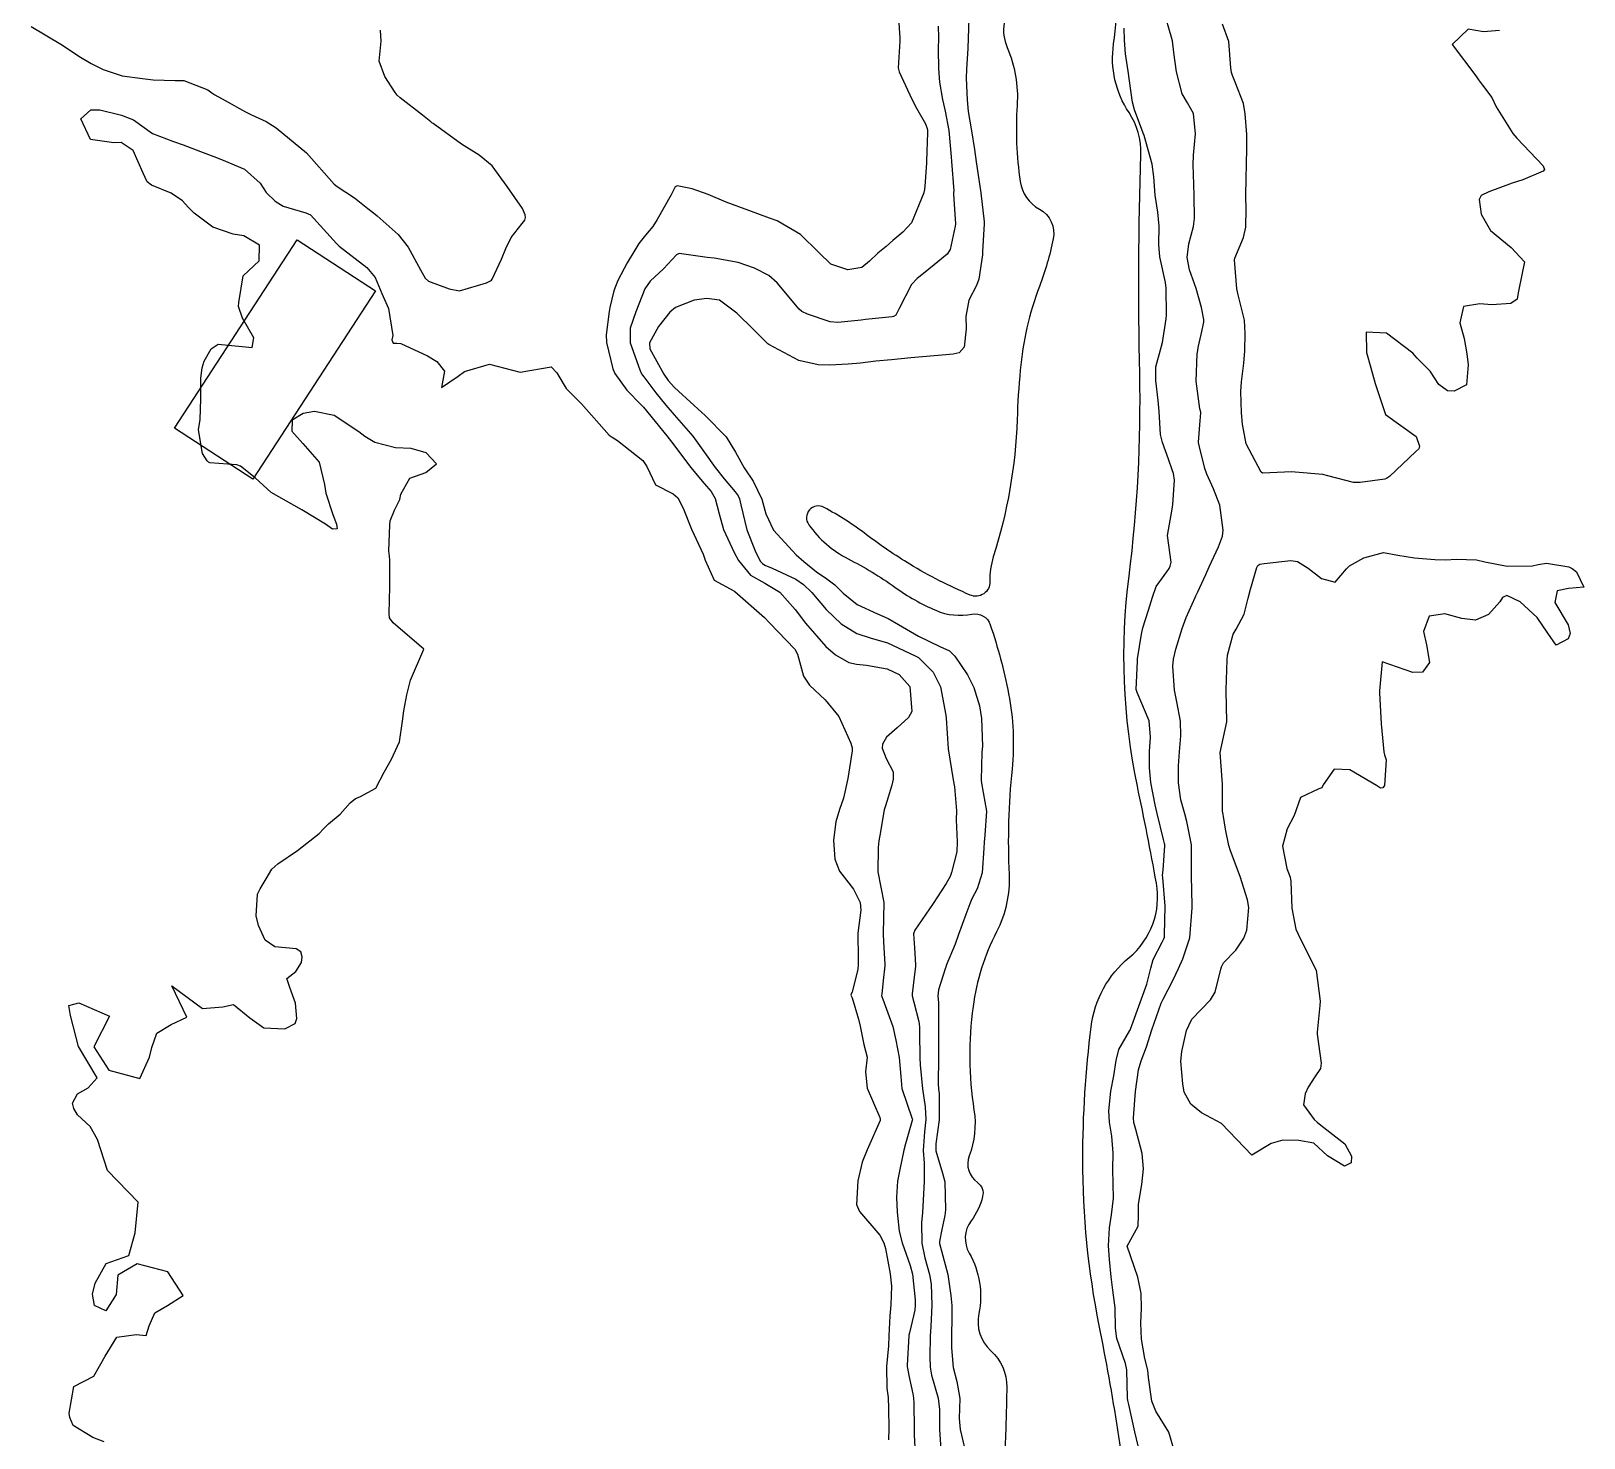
# Model space of a CAD drawing. Header units: metres. Extents: x 318500 to 325275, y 7408834 to 7428799.
# Drawn here: x 321528.4 to 321628.9, y 7416134.2 to 7416225.2 of the extents above; entities that cross this region are included whole.
import ezdxf

# ---------------------------------------------------------------- set-up
doc = ezdxf.new("R2010")
doc.units = ezdxf.units.M
doc.header["$MEASUREMENT"] = 0
for name, color, linetype in [('Curvas de Nivel 1m', 11, 'Continuous'), ('Curvas de Nivel 5m', 15, 'Continuous'), ('Edificações', 30, 'Continuous'), ('Hidrografia', 140, 'Continuous')]:
    doc.layers.add(name, color=color, linetype=linetype)

msp = doc.modelspace()

# ---------------------------------------------------------------- linework, layer by layer
at = {"layer": 'Curvas de Nivel 1m', "flags": 128}
for points, elevation in [([(321584.48, 7416226.82), (321584.59, 7416225.06), (321584.61, 7416224.82), (321584.61, 7416224.55), (321584.51, 7416222.82), (321584.56, 7416222.57), (321585.38, 7416220.8), (321585.7, 7416220.22), (321586.27, 7416219.2), (321586.38, 7416218.9), (321586.41, 7416218.79), (321586.41, 7416218.64), (321586.34, 7416216.79), (321586.34, 7416216.69), (321586.22, 7416215.15), (321586.18, 7416214.82), (321586.17, 7416214.79), (321586.16, 7416214.74), (321585.36, 7416212.8), (321584.8, 7416212.19), (321584.17, 7416211.65), (321583.73, 7416211.26), (321583.19, 7416210.83), (321582.65, 7416210.33), (321582.15, 7416209.92), (321581.24, 7416209.76), (321580.15, 7416210.13), (321579.37, 7416210.88), (321578.18, 7416212.05), (321576.67, 7416212.92), (321576.19, 7416213.1), (321574.84, 7416213.59), (321574.2, 7416213.83), (321573.38, 7416214.14), (321572.21, 7416214.63), (321571.18, 7416214.99), (321570.21, 7416215.19), (321570.08, 7416215.13), (321570.01, 7416215), (321569.82, 7416214.62), (321568.92, 7416213.02), (321568.64, 7416212.57), (321568.17, 7416212), (321567.73, 7416211.47), (321567.47, 7416211.04), (321566.97, 7416210.22), (321566.36, 7416209.06), (321566.12, 7416208.39), (321565.85, 7416207.33), (321565.8, 7416207.06), (321565.61, 7416205.55), (321565.64, 7416205.06), (321566.05, 7416203.36), (321566.18, 7416203.06), (321566.96, 7416201.97), (321567.89, 7416201.03), (321568.03, 7416200.88), (321569.55, 7416199.01), (321569.99, 7416198.44), (321571.08, 7416196.99), (321571.96, 7416195.93), (321572.4, 7416195.42), (321572.67, 7416194.97), (321572.93, 7416193.97), (321573.21, 7416192.96), (321573.9, 7416191.47), (321574.18, 7416190.95), (321574.96, 7416190.01), (321575.88, 7416189.49), (321576.86, 7416188.91), (321577.85, 7416187.79), (321578.51, 7416186.89), (321579.82, 7416185.4), (321580.45, 7416184.86), (321581.32, 7416184.36), (321581.8, 7416184.24), (321582.45, 7416184.18), (321583.8, 7416183.95), (321584.57, 7416183.58), (321585.27, 7416182.8), (321585.38, 7416181.18), (321585.18, 7416180.8), (321584.44, 7416180.12), (321583.74, 7416179.52), (321583.49, 7416179.07), (321583.48, 7416178.82), (321583.72, 7416178.15), (321584.19, 7416177.29), (321584.19, 7416176.81), (321584.1, 7416176.42), (321583.68, 7416175.09), (321583.62, 7416174.88), (321583.61, 7416174.82), (321583.31, 7416173.17), (321583.26, 7416172.82), (321583.21, 7416172.39), (321583.18, 7416170.82), (321583.58, 7416168.83), (321583.58, 7416168.81), (321583.54, 7416166.84), (321583.54, 7416166.81), (321583.53, 7416166.78), (321583.56, 7416166.28), (321583.64, 7416164.81), (321583.64, 7416164.72), (321583.53, 7416163.78), (321583.44, 7416162.9), (321583.43, 7416162.81), (321583.45, 7416162.74), (321583.52, 7416162.57), (321584.15, 7416160.8), (321584.36, 7416159.93), (321584.58, 7416158.8), (321584.67, 7416157.58), (321584.74, 7416156.8), (321585.42, 7416154.83), (321585.43, 7416154.8), (321585.42, 7416154.73), (321584.97, 7416153.22), (321584.88, 7416152.8), (321584.61, 7416151.55), (321584.46, 7416150.8), (321584.39, 7416149.76), (321584.44, 7416148.8), (321584.56, 7416147.56), (321584.76, 7416146.8), (321585.29, 7416145.35), (321585.43, 7416144.79), (321585.6, 7416143.12), (321585.61, 7416142.78), (321585.58, 7416142.46), (321585.23, 7416140.98), (321585.19, 7416140.83), (321585.19, 7416140.79), (321585.09, 7416138.9), (321585.09, 7416138.79), (321585.1, 7416138.69), (321585.19, 7416138.22), (321585.45, 7416137.05), (321585.5, 7416136.79), (321585.52, 7416136.43), (321585.53, 7416134.78), (321585.54, 7416134.39), (321585.62, 7416132.78)], 722), ([(321602.38, 7416133.31), (321602.01, 7416134.56), (321601.17, 7416135.91), (321600.91, 7416136.57), (321600.71, 7416138.09), (321600.65, 7416138.58), (321600.47, 7416139.32), (321600.24, 7416140.58), (321600.21, 7416141.62), (321600.25, 7416142.59), (321600.22, 7416143.54), (321600.01, 7416144.59), (321599.31, 7416146.6), (321600.04, 7416147.88), (321600.05, 7416148.59), (321600.06, 7416149.31), (321600.26, 7416150.59), (321600.37, 7416151.59), (321600.3, 7416152.59), (321599.87, 7416154.14), (321599.74, 7416154.6), (321599.73, 7416154.9), (321599.86, 7416156.59), (321600.05, 7416158), (321600.22, 7416158.59), (321600.57, 7416159.49), (321600.92, 7416160.58), (321601.52, 7416162.32), (321601.65, 7416162.58), (321602.29, 7416163.82), (321602.64, 7416164.56), (321602.93, 7416165.19), (321603.38, 7416166.55), (321603.53, 7416168.48), (321603.53, 7416168.55), (321603.53, 7416168.63), (321603.49, 7416170.55), (321603.49, 7416170.69), (321603.48, 7416172.55), (321603.18, 7416174.06), (321603.04, 7416174.56), (321602.8, 7416175.46), (321602.63, 7416176.57), (321602.64, 7416177.66), (321602.7, 7416178.57), (321602.79, 7416179.6), (321602.78, 7416180.56), (321602.53, 7416181.82), (321602.38, 7416182.57), (321602.27, 7416184.11), (321602.31, 7416184.57), (321602.47, 7416185.21), (321602.87, 7416186.56), (321603.14, 7416187.27), (321603.71, 7416188.55), (321603.76, 7416188.67), (321603.88, 7416188.92), (321604.4, 7416190.04), (321604.63, 7416190.54), (321605.22, 7416191.84), (321605.49, 7416192.53), (321605.54, 7416192.91), (321605.31, 7416194.53), (321604.9, 7416195.6), (321604.47, 7416196.54), (321604.35, 7416196.91), (321604, 7416198.31), (321603.95, 7416198.5), (321603.94, 7416198.55), (321603.93, 7416198.62), (321604.02, 7416199.73), (321604.08, 7416200.5), (321604.08, 7416200.55), (321604.03, 7416200.77), (321603.79, 7416202.55), (321603.84, 7416204.32), (321603.88, 7416204.55), (321603.91, 7416204.73), (321604.1, 7416205.58), (321604.27, 7416206.38), (321604.27, 7416206.55), (321604.12, 7416207.33), (321603.79, 7416208.56), (321603.36, 7416209.77), (321603.2, 7416210.56), (321603.3, 7416211.44), (321603.61, 7416212.56), (321603.67, 7416213.08), (321603.65, 7416214.56), (321603.61, 7416215.94), (321603.59, 7416216.56), (321603.62, 7416217.18), (321603.75, 7416218.56), (321603.6, 7416219.87), (321603.22, 7416220.57), (321602.88, 7416221.15), (321602.52, 7416222.58), (321602.34, 7416223.81), (321602.25, 7416224.58), (321602.21, 7416224.72), (321601.68, 7416226.59)], 721), ([(321528.41, 7416225.5), (321530.33, 7416224.35), (321531.61, 7416223.52), (321532.31, 7416223.1), (321533.08, 7416222.73), (321534.3, 7416222.32), (321535.63, 7416222.13), (321536.3, 7416222.06), (321537.73, 7416222.01), (321538.3, 7416222), (321539.84, 7416221.41), (321540.11, 7416221.22), (321540.29, 7416221.09), (321540.97, 7416220.71), (321542.28, 7416219.98), (321542.68, 7416219.78), (321543.62, 7416219.36), (321544.26, 7416218.95), (321546.24, 7416217.32), (321548.03, 7416215.3), (321548.21, 7416215.16), (321549.34, 7416214.42), (321550.19, 7416213.73), (321550.45, 7416213.53), (321550.81, 7416213.26), (321552.17, 7416212.05), (321552.81, 7416211.23), (321553.6, 7416209.76), (321553.91, 7416209.22), (321554.13, 7416209.02), (321555.45, 7416208.53), (321556.12, 7416208.41), (321557.87, 7416208.91), (321558.13, 7416209.04), (321558.19, 7416209.09), (321558.23, 7416209.16), (321558.85, 7416210.46), (321559.13, 7416211.15), (321559.46, 7416211.86), (321560.18, 7416212.76), (321560.36, 7416212.97), (321560.4, 7416213.14), (321560.38, 7416213.32), (321560.2, 7416213.73), (321559.22, 7416215.15), (321558.23, 7416216.48), (321557.4, 7416217.17), (321556.25, 7416217.88), (321554.43, 7416219.22), (321554.34, 7416219.28), (321554.27, 7416219.33), (321553.74, 7416219.76), (321552.29, 7416220.89), (321552.1, 7416221.06), (321551.96, 7416221.24), (321551.3, 7416222.26), (321550.93, 7416223.26), (321551.05, 7416224.55), (321551.02, 7416225.26)], 722), ([(321587.1, 7416225.52), (321587.11, 7416224.78), (321587.09, 7416224.02), (321587.11, 7416222.78), (321587.18, 7416221.91), (321587.37, 7416220.77), (321587.54, 7416220.03), (321587.78, 7416218.77), (321587.94, 7416217.07), (321587.95, 7416216.76), (321588.1, 7416214.88), (321588.09, 7416214.76), (321588.09, 7416214.65), (321588.19, 7416213.03), (321588.21, 7416212.76), (321588.21, 7416212.74), (321588.19, 7416212.59), (321587.86, 7416211.07), (321587.67, 7416210.77), (321586.84, 7416210.09), (321586.14, 7416209.53), (321585.73, 7416209.2), (321585.36, 7416208.8), (321584.56, 7416207.26), (321584.36, 7416206.82), (321584.2, 7416206.73), (321584.11, 7416206.71), (321582.4, 7416206.54), (321582.11, 7416206.51), (321580.6, 7416206.36), (321580.1, 7416206.4), (321578.64, 7416206.89), (321578.28, 7416207.07), (321578.11, 7416207.21), (321576.68, 7416208.91), (321576.14, 7416209.4), (321575.21, 7416209.87), (321574.15, 7416210.24), (321572.61, 7416210.52), (321572.15, 7416210.56), (321570.34, 7416210.82), (321570.16, 7416210.74), (321569.33, 7416209.82), (321568.46, 7416209.03), (321568.12, 7416208.52), (321567.53, 7416207.04), (321567.16, 7416205.98), (321567.16, 7416205.04), (321567.79, 7416203.3), (321567.9, 7416203.03), (321567.96, 7416202.94), (321568.05, 7416202.83), (321568.83, 7416201.81), (321569.47, 7416201.01), (321570.02, 7416200.38), (321571.22, 7416198.99), (321571.98, 7416197.94), (321572.66, 7416196.97), (321573.24, 7416196.24), (321573.95, 7416195.39), (321574.15, 7416195.14), (321574.25, 7416194.95), (321574.33, 7416194.56), (321574.71, 7416192.94), (321575.25, 7416191.58), (321575.58, 7416190.92), (321575.72, 7416190.76), (321575.89, 7416190.66), (321576.35, 7416190.45), (321577.88, 7416189.74), (321578.39, 7416189.41), (321578.91, 7416188.88), (321579.85, 7416187.78), (321580.82, 7416186.86), (321581.83, 7416186.23), (321582.7, 7416185.96), (321583.82, 7416185.62), (321585.61, 7416184.79), (321585.74, 7416184.72), (321585.81, 7416184.67), (321586.76, 7416183.74), (321587.24, 7416182.77), (321587.59, 7416180.94), (321587.61, 7416180.76), (321587.73, 7416178.76), (321588.07, 7416176.76), (321588.15, 7416176.31), (321588.28, 7416174.75), (321588.26, 7416174.17), (321588.32, 7416172.75), (321588.3, 7416172.1), (321587.95, 7416170.76), (321587.86, 7416170.52), (321587.62, 7416170.05), (321586.76, 7416168.77), (321585.58, 7416167.03), (321585.51, 7416166.86), (321585.5, 7416166.79), (321585.57, 7416165.9), (321585.63, 7416164.79), (321585.63, 7416164.71), (321585.54, 7416164), (321585.4, 7416162.92), (321585.41, 7416162.79), (321585.52, 7416162.39), (321585.85, 7416161.13), (321585.88, 7416160.78), (321585.88, 7416160.39), (321585.91, 7416158.78), (321585.92, 7416158.32), (321586.07, 7416156.78), (321586.26, 7416155.61), (321586.3, 7416154.78), (321586.2, 7416153.99), (321586.13, 7416152.78), (321586.18, 7416151.97), (321586.19, 7416150.78), (321586.13, 7416149.56), (321586.07, 7416148.78), (321586.01, 7416148.1), (321586.03, 7416146.78), (321586.23, 7416145.84), (321586.53, 7416144.77), (321586.63, 7416144.13), (321586.68, 7416142.77), (321586.62, 7416141.39), (321586.57, 7416140.77), (321586.55, 7416139.43), (321586.58, 7416138.77), (321586.67, 7416138.25), (321587.09, 7416136.76), (321587.17, 7416136.03), (321587.18, 7416134.76), (321587.18, 7416134.73), (321587.3, 7416132.76)], 721), ([(321623.4, 7416225.25), (321622.36, 7416225.16), (321621.37, 7416225.32), (321620.35, 7416224.34), (321621.88, 7416222.32), (321622.05, 7416222.05), (321622.31, 7416221.7), (321622.9, 7416220.9), (321623.19, 7416220.3), (321624.27, 7416218.57), (321624.52, 7416218.28), (321626.24, 7416216.49), (321626.32, 7416216.26), (321626.24, 7416216.15), (321624.92, 7416215.59), (321624.23, 7416215.37), (321622.72, 7416214.8), (321622.22, 7416214.56), (321622.1, 7416214.31), (321622.21, 7416213.36), (321622.82, 7416212.3), (321624.17, 7416211.21), (321625.02, 7416210.27), (321624.88, 7416209.55), (321624.62, 7416208.28), (321624.55, 7416207.86), (321624.13, 7416207.59), (321622.92, 7416207.5), (321622.13, 7416207.56), (321621.07, 7416207.38), (321620.84, 7416206.33), (321621.11, 7416205.31), (321621.3, 7416204.32), (321621.37, 7416203.62), (321621.28, 7416202.32), (321620.48, 7416201.9), (321620.05, 7416201.94), (321619.49, 7416202.35), (321618.92, 7416203.2), (321618.08, 7416204.04), (321617.92, 7416204.21), (321617.8, 7416204.36), (321616.1, 7416205.67), (321614.78, 7416205.73), (321614.8, 7416204.41), (321615.08, 7416203.41), (321615.36, 7416202.4), (321616.03, 7416200.39), (321618.01, 7416198.98), (321618.24, 7416198.36), (321618.19, 7416198.17), (321618, 7416198.01), (321616.28, 7416196.39), (321616.1, 7416196.26), (321615.98, 7416196.22), (321614.39, 7416195.99), (321613.97, 7416196.01), (321612.29, 7416196.44), (321611.98, 7416196.51), (321610.19, 7416196.67), (321609.98, 7416196.68), (321608.08, 7416196.6), (321607.98, 7416196.66), (321607.02, 7416198.51), (321606.77, 7416199.77), (321606.72, 7416200.51), (321606.68, 7416201.89), (321606.72, 7416202.51), (321606.87, 7416203.72), (321606.94, 7416204.51), (321606.96, 7416205.64), (321606.92, 7416206.51), (321606.5, 7416208.15), (321606.42, 7416208.52), (321606.27, 7416210.41), (321606.29, 7416210.52), (321606.84, 7416211.85), (321607, 7416212.51), (321607.01, 7416213.71), (321606.99, 7416214.51), (321607.02, 7416215.73), (321607.03, 7416216.51), (321607.07, 7416217.7), (321607.06, 7416218.51), (321606.95, 7416219.85), (321606.84, 7416220.51), (321606.31, 7416221.91), (321606.13, 7416222.33), (321606.06, 7416222.52), (321606.02, 7416222.83), (321605.89, 7416224.53), (321605.48, 7416225.65)], 722), ([(321533.13, 7416133.93), (321532.41, 7416134.21), (321531.14, 7416135), (321530.91, 7416135.51), (321530.88, 7416135.79), (321531.17, 7416137.51), (321532.48, 7416138.19), (321533.2, 7416139.48), (321533.97, 7416140.71), (321535.22, 7416140.87), (321535.85, 7416140.82), (321536.06, 7416141.44), (321536.41, 7416142.27), (321537.24, 7416142.76), (321538.25, 7416143.41), (321537.27, 7416144.93), (321535.28, 7416145.45), (321534.02, 7416144.72), (321533.92, 7416143.47), (321533.24, 7416142.41), (321532.51, 7416142.76), (321532.38, 7416143.49), (321532.55, 7416144.2), (321533.28, 7416145.48), (321534.74, 7416146), (321535.14, 7416147.45), (321535.33, 7416149.45), (321533.36, 7416151.48), (321532.72, 7416153.49), (321532.23, 7416154.33), (321531.41, 7416155.1), (321531.18, 7416155.51), (321531.09, 7416155.84), (321531.42, 7416156.44), (321532.1, 7416156.83), (321532.69, 7416157.49), (321531.47, 7416159.51), (321530.96, 7416161.52), (321530.86, 7416162.16), (321531.5, 7416162.34), (321533.49, 7416161.48), (321532.47, 7416159.5), (321533.45, 7416157.98), (321535.44, 7416157.45), (321536.08, 7416158.82), (321536.23, 7416159.44), (321536.55, 7416160.37), (321537.48, 7416160.93), (321538.49, 7416161.41), (321537.52, 7416163.43), (321539.5, 7416161.98), (321540.82, 7416162.07), (321541.5, 7416162.22), (321542.56, 7416161.36), (321543.48, 7416160.71), (321544.82, 7416160.66), (321545.49, 7416160.99), (321545.6, 7416161.32), (321545.51, 7416162.32), (321545.16, 7416163.33), (321544.95, 7416163.91), (321545.54, 7416164.37), (321545.91, 7416164.95), (321545.96, 7416165.31), (321545.87, 7416165.63), (321545.56, 7416165.84), (321544.19, 7416165.97), (321543.56, 7416166.4), (321543.12, 7416167.35), (321542.97, 7416167.96), (321543.07, 7416169.36), (321543.24, 7416169.72), (321543.61, 7416170.35), (321543.99, 7416170.98), (321544.38, 7416171.34), (321545.64, 7416172.19), (321547.05, 7416173.3), (321547.34, 7416173.6), (321547.66, 7416173.92), (321548.4, 7416174.55), (321549.05, 7416175.28), (321549.39, 7416175.56), (321549.69, 7416175.67), (321550.72, 7416176.22), (321551.25, 7416177.25), (321551.72, 7416178.11), (321552.24, 7416179.23), (321552.43, 7416180.55), (321552.52, 7416181.23), (321552.73, 7416182.27), (321552.96, 7416183.22), (321553.81, 7416185.21), (321551.84, 7416186.93), (321551.59, 7416187.24), (321551.57, 7416187.52), (321551.63, 7416189.24), (321551.61, 7416190.97), (321551.59, 7416191.24), (321551.56, 7416191.58), (321551.61, 7416193.24), (321551.65, 7416193.52), (321551.93, 7416194.2), (321552.27, 7416194.91), (321552.33, 7416195.24), (321552.91, 7416196.28), (321553.96, 7416196.64), (321554.64, 7416197.21), (321553.98, 7416197.92), (321553.01, 7416198.2), (321551.99, 7416198.25), (321550.66, 7416198.59), (321550, 7416198.97), (321549.62, 7416199.28), (321548.02, 7416200.34), (321546.75, 7416200.59), (321546.02, 7416200.46), (321545.3, 7416200.04), (321545.29, 7416199.33), (321545.99, 7416198.52), (321547.04, 7416197.31), (321547.39, 7416195.87), (321547.49, 7416195.3), (321547.93, 7416193.94), (321548.17, 7416193.3), (321548.21, 7416193), (321547.92, 7416192.98), (321547.45, 7416193.3), (321545.93, 7416194.24), (321543.95, 7416195.35), (321542.91, 7416196.31), (321541.97, 7416197.06), (321541.72, 7416197.14), (321539.97, 7416197.28), (321539.88, 7416197.31), (321539.8, 7416197.4), (321539.51, 7416197.87), (321539.25, 7416199.41), (321539.35, 7416200.07), (321539.4, 7416201.41), (321539.4, 7416202.76), (321539.48, 7416203.41), (321539.62, 7416203.84), (321540.07, 7416204.65), (321540.51, 7416204.96), (321542.07, 7416204.8), (321542.71, 7416204.73), (321542.83, 7416205.37), (321542.1, 7416206.63), (321541.84, 7416207.38), (321541.85, 7416207.65), (321542.13, 7416209.38), (321543.16, 7416210.35), (321543.18, 7416211.36), (321542.17, 7416211.95), (321541.49, 7416212.07), (321540.18, 7416212.52), (321538.97, 7416213.42), (321538.58, 7416213.81), (321538.2, 7416214.23), (321537.48, 7416214.72), (321536.21, 7416215.23), (321535.92, 7416215.46), (321535.66, 7416216.02), (321535.01, 7416217.47), (321534.25, 7416217.99), (321533.76, 7416217.97), (321532.25, 7416218.2), (321531.64, 7416219.52), (321532.28, 7416220.11), (321532.87, 7416220.1), (321534.27, 7416219.76), (321535.04, 7416219.47), (321536.26, 7416218.59), (321537.63, 7416218.06), (321538.25, 7416217.84), (321539.38, 7416217.41), (321540.24, 7416217.09), (321540.74, 7416216.89), (321542.22, 7416216.27), (321543.23, 7416215.36), (321543.62, 7416214.77), (321544.2, 7416214.2), (321544.73, 7416213.88), (321546.19, 7416213.45), (321546.48, 7416213.32), (321548.16, 7416211.47), (321548.34, 7416211.3), (321550.14, 7416209.92), (321550.68, 7416209.26), (321551.1, 7416208.23), (321551.54, 7416207.25), (321551.81, 7416205.52), (321551.76, 7416205.24), (321551.84, 7416205.01), (321552.08, 7416205.02), (321552.33, 7416204.99), (321554.06, 7416204.19), (321554.67, 7416203.82), (321555.16, 7416203.2), (321554.97, 7416202.14), (321556.05, 7416202.88), (321556.46, 7416203.18), (321558.06, 7416203.66), (321560.05, 7416203.14), (321562.06, 7416203.49), (321562.43, 7416203.1), (321563.02, 7416202.08), (321564.03, 7416201.08), (321565.82, 7416199.06), (321566, 7416198.93), (321566.34, 7416198.71), (321567.98, 7416197.43), (321568.25, 7416197.03), (321568.8, 7416195.86), (321569.95, 7416195.27), (321570.26, 7416195), (321570.59, 7416194.35), (321571.13, 7416192.99), (321571.9, 7416191.37), (321572.01, 7416190.98), (321572.6, 7416189.69), (321573.87, 7416188.99), (321573.9, 7416188.98), (321573.94, 7416188.95), (321575.85, 7416187.26), (321576.18, 7416186.92), (321577.81, 7416185.22), (321578, 7416184.9), (321578.38, 7416183.48), (321578.77, 7416182.89), (321579.78, 7416181.95), (321580.67, 7416180.86), (321581.44, 7416179.14), (321581.52, 7416178.84), (321581.53, 7416178.64), (321581.25, 7416176.85), (321580.96, 7416175.58), (321580.72, 7416174.85), (321580.47, 7416174.05), (321580.33, 7416172.86), (321580.41, 7416171.63), (321580.72, 7416170.85), (321581.61, 7416169.68), (321582.04, 7416168.83), (321582.09, 7416168.33), (321581.9, 7416166.84), (321581.92, 7416165.2), (321581.92, 7416164.83), (321581.89, 7416164.49), (321581.52, 7416163.05), (321581.46, 7416162.9), (321581.45, 7416162.84), (321581.52, 7416162.65), (321581.94, 7416161.28), (321582.04, 7416160.83), (321582.29, 7416159.64), (321582.51, 7416158.82), (321582.4, 7416157.88), (321582.49, 7416156.82), (321583.32, 7416154.91), (321583.35, 7416154.81), (321583.33, 7416154.73), (321582.5, 7416152.82), (321582.18, 7416152.03), (321581.9, 7416150.83), (321581.8, 7416149.29), (321582, 7416148.83), (321583.32, 7416147.31), (321583.57, 7416146.81), (321583.68, 7416146.44), (321583.99, 7416144.8), (321584.07, 7416144), (321584.04, 7416142.8), (321583.96, 7416142.09), (321583.91, 7416140.8), (321583.87, 7416140.15), (321583.74, 7416138.8), (321583.78, 7416137.4), (321583.85, 7416136.8), (321583.88, 7416136.09), (321583.9, 7416134.8), (321583.88, 7416134.07)], 723)]:
    msp.add_lwpolyline(points, dxfattribs=dict(at, elevation=elevation))
at = {"layer": 'Curvas de Nivel 1m', "elevation": 722, "flags": 128}
msp.add_lwpolyline([(321627.9, 7416190.54), (321628.11, 7416190.44), (321628.38, 7416190.22), (321628.87, 7416189.23), (321627.88, 7416189.15), (321627.13, 7416188.99), (321626.98, 7416188.24), (321627.85, 7416186.8), (321627.98, 7416186.23), (321627.84, 7416185.88), (321627.08, 7416185.48), (321626.53, 7416186.25), (321625.85, 7416187.26), (321624.75, 7416188.27), (321623.88, 7416188.69), (321623.61, 7416188.55), (321623.43, 7416188.29), (321622.69, 7416187.47), (321621.85, 7416187.1), (321620.97, 7416187.21), (321619.86, 7416187.5), (321618.86, 7416187.35), (321618.49, 7416186.35), (321618.69, 7416185.49), (321618.87, 7416184.35), (321618.43, 7416183.73), (321617.81, 7416183.71), (321615.82, 7416184.39), (321615.65, 7416182.53), (321615.64, 7416182.39), (321615.76, 7416180.39), (321615.92, 7416178.57), (321615.96, 7416178.39), (321616.07, 7416178.05), (321615.97, 7416176.39), (321615.86, 7416176.24), (321615.71, 7416176.23), (321615.45, 7416176.39), (321613.72, 7416177.42), (321612.7, 7416177.46), (321612, 7416176.44), (321611.91, 7416176.24), (321611.71, 7416176.18), (321610.53, 7416175.62), (321610.12, 7416174.46), (321609.67, 7416173.59), (321609.37, 7416172.47), (321609.64, 7416171.02), (321609.86, 7416170.47), (321609.9, 7416170.19), (321609.97, 7416168.46), (321610.24, 7416167.11), (321610.53, 7416166.46), (321611.55, 7416164.44), (321611.8, 7416162.44), (321611.79, 7416162.17), (321611.62, 7416160.44), (321611.62, 7416160.31), (321611.87, 7416158.44), (321611.82, 7416158.08), (321611.46, 7416157.54), (321611.02, 7416156.87), (321610.84, 7416156.45), (321610.72, 7416155.74), (321611.42, 7416154.79), (321611.6, 7416154.62), (321611.85, 7416154.43), (321613.4, 7416153.22), (321613.84, 7416152.41), (321613.8, 7416151.99), (321613.38, 7416151.78), (321612.27, 7416152.43), (321611.4, 7416153.26), (321610.43, 7416153.43), (321609.4, 7416153.46), (321608.64, 7416153.23), (321607.39, 7416152.49), (321605.42, 7416154.52), (321604.12, 7416155.23), (321603.43, 7416155.77), (321603.01, 7416156.55), (321602.91, 7416157.09), (321602.8, 7416158.56), (321602.85, 7416159.19), (321603.16, 7416160.55), (321603.51, 7416161.28), (321604.71, 7416162.53), (321605.02, 7416163.03), (321605.38, 7416164.52), (321605.42, 7416164.66), (321605.56, 7416164.92), (321606.34, 7416165.74), (321606.87, 7416166.51), (321607.06, 7416167.03), (321607.18, 7416168.5), (321607.1, 7416169.01), (321606.62, 7416170.51), (321606.01, 7416172.16), (321605.89, 7416172.52), (321605.67, 7416173.57), (321605.55, 7416174.39), (321605.52, 7416174.52), (321605.48, 7416174.73), (321605.49, 7416176.52), (321605.46, 7416176.77), (321605.33, 7416178.53), (321605.76, 7416180.52), (321605.73, 7416182.52), (321605.73, 7416182.58), (321605.78, 7416184.52), (321605.82, 7416184.84), (321606.17, 7416186.18), (321606.36, 7416186.51), (321606.89, 7416187.48), (321607.15, 7416188.51), (321607.29, 7416189.09), (321607.7, 7416190.5), (321607.77, 7416190.63), (321607.9, 7416190.71), (321608.18, 7416190.77), (321609.9, 7416190.95), (321610.33, 7416190.89), (321611.03, 7416190.45), (321611.89, 7416189.8), (321612.77, 7416189.55), (321613.5, 7416190.42), (321613.71, 7416190.61), (321613.9, 7416190.72), (321614.62, 7416191.13), (321615.91, 7416191.47), (321616.83, 7416191.3), (321617.91, 7416191.12), (321619.23, 7416191.02), (321619.91, 7416191), (321620.63, 7416191.05), (321621.91, 7416191), (321622.46, 7416190.86), (321623.9, 7416190.58), (321625.55, 7416190.61), (321625.9, 7416190.7), (321626.44, 7416190.78)], close=True, dxfattribs=at)
at = {"layer": 'Curvas de Nivel 5m', "elevation": 720, "flags": 128}
for points in [[(321589.08, 7416226.03), (321589.04, 7416224.75), (321589.02, 7416224.08), (321588.92, 7416222.75), (321588.91, 7416222.16), (321588.97, 7416220.75), (321589.04, 7416220), (321589.24, 7416218.75), (321589.45, 7416217.55), (321589.56, 7416216.75), (321589.79, 7416215.17), (321589.85, 7416214.74), (321590.07, 7416212.86), (321590.07, 7416212.74), (321589.96, 7416210.94), (321589.95, 7416210.74), (321589.72, 7416209.16), (321589.57, 7416208.75), (321589.08, 7416207.79), (321588.89, 7416206.75), (321588.9, 7416205.95), (321588.78, 7416204.75), (321588.45, 7416204.38), (321588.07, 7416204.3), (321587.58, 7416204.27), (321586.07, 7416204.13), (321585.33, 7416204.06), (321584.07, 7416203.94), (321583.06, 7416203.84), (321582.06, 7416203.73), (321581.26, 7416203.65), (321580.06, 7416203.6), (321579.32, 7416203.62), (321578.07, 7416203.9), (321576.14, 7416204.92), (321576.08, 7416204.97), (321575.1, 7416205.94), (321574.11, 7416206.91), (321574.07, 7416206.95), (321572.94, 7416207.79), (321572.12, 7416207.91), (321571.31, 7416207.79), (321570.11, 7416207.33), (321569.73, 7416207.01), (321569.01, 7416206.1), (321568.41, 7416205.03), (321568.45, 7416204.65), (321569.35, 7416203.01), (321569.63, 7416202.59), (321570.04, 7416202.15), (321571.3, 7416200.99), (321572.02, 7416200.33), (321573.37, 7416198.96), (321573.99, 7416197.97), (321574.54, 7416196.94), (321575.12, 7416196.09), (321575.68, 7416194.92), (321575.94, 7416193.98), (321576.44, 7416192.91), (321577.9, 7416191.32), (321578.4, 7416190.89), (321579.23, 7416190.23), (321579.88, 7416189.76), (321580.4, 7416189.39), (321580.95, 7416188.85), (321581.86, 7416188.1), (321583.17, 7416187.5), (321583.85, 7416187.2), (321584.52, 7416186.81), (321585.83, 7416186.05), (321587.19, 7416185.4), (321587.82, 7416185.11), (321588.18, 7416184.76), (321588.99, 7416183.56), (321589.41, 7416182.74), (321589.77, 7416181.56), (321589.89, 7416180.74), (321589.95, 7416178.94), (321589.94, 7416178.74), (321589.92, 7416178.55), (321589.88, 7416176.74), (321589.9, 7416176.54), (321590.21, 7416174.73), (321590.12, 7416173.19), (321590.06, 7416172.73), (321590.04, 7416172.34), (321589.93, 7416170.74), (321589.61, 7416169.71), (321589.28, 7416169.07), (321589.14, 7416168.74), (321588.89, 7416168.05), (321588.41, 7416166.75), (321588.19, 7416166.13), (321587.62, 7416164.76), (321587.6, 7416164.71), (321587.55, 7416164.54), (321587.12, 7416163.17), (321587.08, 7416162.77), (321587.11, 7416162.36), (321587.12, 7416160.77), (321587.12, 7416159.12), (321587.11, 7416158.77), (321587.09, 7416157.12), (321587.12, 7416156.76), (321587.15, 7416156.48), (321587.16, 7416154.76), (321586.94, 7416153.22), (321586.95, 7416152.77), (321587.37, 7416151.32), (321587.53, 7416150.76), (321587.56, 7416148.97), (321587.55, 7416148.76), (321587.52, 7416148.57), (321587.32, 7416147.68), (321587.17, 7416146.9), (321587.18, 7416146.76), (321587.3, 7416146.29), (321587.71, 7416144.75), (321587.91, 7416143.4), (321587.97, 7416142.75), (321587.98, 7416142.02), (321587.95, 7416140.75), (321587.95, 7416140.02), (321588.07, 7416138.75), (321588.29, 7416137.84), (321588.49, 7416136.74), (321588.46, 7416135.44), (321588.51, 7416134.74), (321588.95, 7416132.9)], [(321600.04, 7416133.68), (321599.82, 7416134.59), (321599.43, 7416136.35), (321599.36, 7416136.6), (321599.34, 7416136.75), (321599.29, 7416138.6), (321599.21, 7416139), (321598.66, 7416140.61), (321598.56, 7416141.29), (321598.54, 7416142.61), (321598.4, 7416143.74), (321598.29, 7416144.61), (321598.18, 7416145.74), (321598.11, 7416146.62), (321598.17, 7416147.77), (321598.31, 7416148.62), (321598.43, 7416149.69), (321598.42, 7416150.61), (321598.39, 7416151.6), (321598.41, 7416152.61), (321598.33, 7416153.7), (321598.18, 7416154.62), (321598.14, 7416155.34), (321598.27, 7416156.62), (321598.46, 7416157.61), (321598.6, 7416158.61), (321598.77, 7416159.32), (321599.5, 7416160.55), (321599.52, 7416160.58), (321599.53, 7416160.6), (321599.54, 7416160.64), (321600.24, 7416162.59), (321600.59, 7416163.54), (321600.86, 7416164.59), (321601.01, 7416165.14), (321601.58, 7416166.27), (321601.69, 7416166.47), (321601.73, 7416166.58), (321601.74, 7416166.74), (321601.77, 7416168.58), (321601.63, 7416170.44), (321601.61, 7416170.58), (321601.61, 7416170.6), (321601.64, 7416170.93), (321601.75, 7416172.49), (321601.75, 7416172.58), (321601.73, 7416172.65), (321601.66, 7416172.91), (321601.25, 7416174.58), (321601.13, 7416175.14), (321600.85, 7416176.59), (321600.77, 7416177.54), (321600.77, 7416178.59), (321600.82, 7416179.52), (321600.74, 7416180.59), (321599.97, 7416182.42), (321599.91, 7416182.6), (321599.98, 7416184.44), (321599.99, 7416184.6), (321600.25, 7416186.18), (321600.34, 7416186.59), (321600.7, 7416187.75), (321600.95, 7416188.59), (321601.2, 7416189.27), (321601.89, 7416190.23), (321602.04, 7416190.43), (321602.11, 7416190.58), (321602.17, 7416190.84), (321601.92, 7416192.58), (321602.24, 7416194.28), (321602.28, 7416194.58), (321602.39, 7416196.16), (321602.31, 7416196.58), (321602.23, 7416196.82), (321601.99, 7416197.52), (321601.61, 7416198.58), (321601.48, 7416199.11), (321601.38, 7416200.59), (321601.33, 7416201.3), (321601.17, 7416202.59), (321601.18, 7416203.48), (321601.48, 7416204.59), (321601.61, 7416205.06), (321601.85, 7416206.58), (321601.86, 7416206.84), (321601.85, 7416208.58), (321601.8, 7416208.93), (321601.44, 7416210.59), (321601.36, 7416211.4), (321601.39, 7416212.59), (321601.3, 7416213.49), (321601.14, 7416214.59), (321601.05, 7416215.77), (321600.93, 7416216.59), (321600.42, 7416218.45), (321600.36, 7416218.6), (321600.27, 7416218.84), (321599.79, 7416220.11), (321599.67, 7416220.61), (321599.56, 7416221.36), (321599.38, 7416222.61), (321599.22, 7416223.73), (321599.14, 7416224.62), (321599.13, 7416225.39)]]:
    msp.add_lwpolyline(points, dxfattribs=at)
at = {"layer": 'Edificações'}
msp.add_lwpolyline([(321545.62, 7416211.7), (321550.69, 7416208.39), (321542.76, 7416196.21), (321537.69, 7416199.52)], close=True, dxfattribs=at)
at = {"layer": 'Hidrografia'}
for points in [[(321599.65, 7416127.92, 0.020343), (321597.51, 7416141.46, -0.049643), (321596.45, 7416152.21, -0.030799), (321596.99, 7416160.79, -0.191456), (321599.44, 7416165.26, 0.271532), (321601.21, 7416170.08, 0.006579), (321599.98, 7416176.36, -0.083512), (321599.44, 7416189.95, 0.037269), (321600.13, 7416203.04, -0.01362), (321600.21, 7416217.22, 0.155708), (321599.44, 7416219.93, -0.184311), (321598.44, 7416224.37, 0.077746), (321598.37, 7416231.11, 0.006817)], [(321592.05, 7416227.16, 0.29274), (321591.56, 7416224.14, -0.118479), (321592.2, 7416220.4, 0.05258), (321592.4, 7416215.48, 0.235252), (321593.64, 7416213.69, -0.329501), (321594.54, 7416211.76, -0.039687), (321593.64, 7416208.68, 0.068398), (321592.4, 7416203.27, 0.013507), (321592.2, 7416200.07, -0.068418), (321590.66, 7416191.19, 0.084695), (321590.44, 7416189.59, -0.547508), (321589.16, 7416188.72, -0.03475), (321585.27, 7416190.71, -0.026809), (321582.46, 7416192.62, 0.037651), (321579.71, 7416194.39, 0.794212), (321578.72, 7416193.27, 0.121944), (321581.27, 7416191.06, -0.037839), (321584.29, 7416189.23, 0.054066), (321586.94, 7416187.73, 0.150837), (321589.28, 7416187.48, -0.374962), (321590.46, 7416186.8, -0.034563), (321591.65, 7416182.33, -0.07319), (321591.87, 7416177.46, 0.036934), (321591.68, 7416170.65, -0.131153), (321590.87, 7416166.93, 0.084913), (321589.35, 7416162.09, 0.072989), (321589.41, 7416155.39, -0.130635), (321589.1, 7416152.43, 0.345094), (321589.63, 7416150.72, -0.310198), (321589.97, 7416149.81, -0.101184), (321589.22, 7416148.23, 0.299573), (321589.1, 7416146.14, -0.184063), (321589.72, 7416142.23, 0.266044), (321590.5, 7416139.83, -0.215315), (321591.53, 7416137.47, -0.008374), (321591.41, 7416133.41, 0.063664)]]:
    msp.add_lwpolyline(points, format="xyb", dxfattribs=at)

doc.saveas('drawing.dxf')
